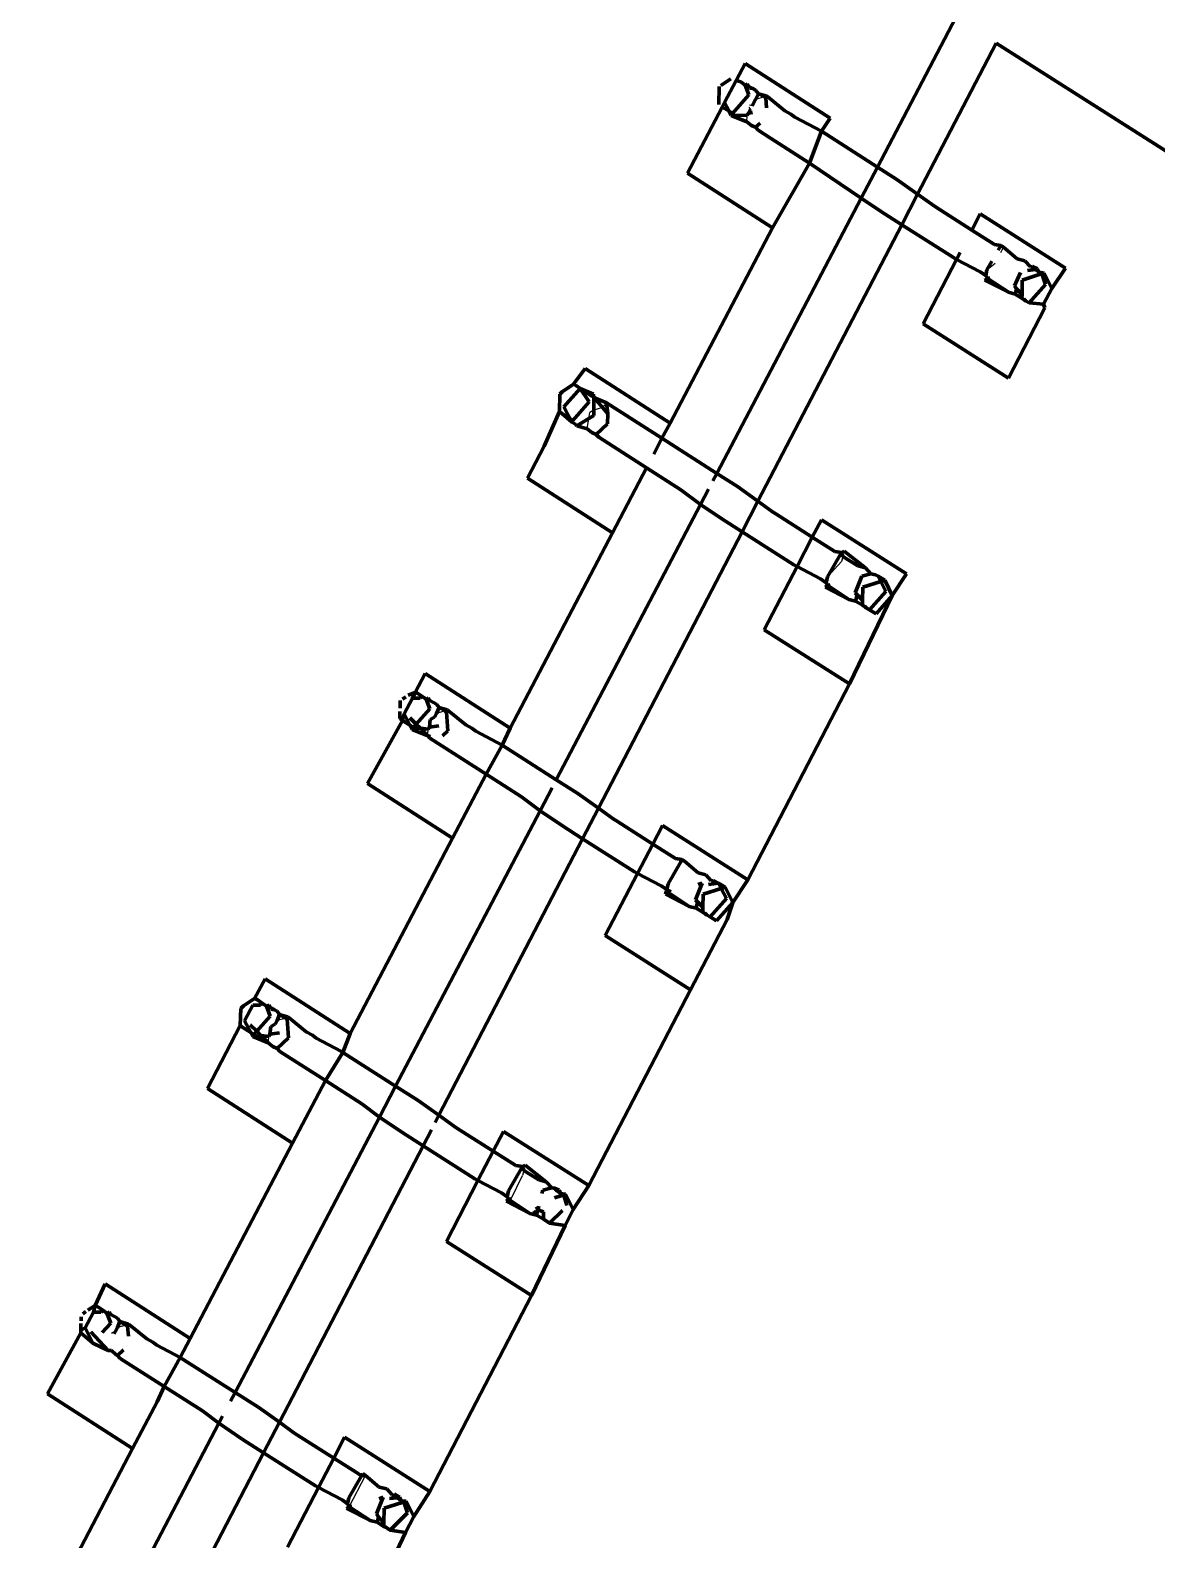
# Model space of a CAD drawing. Header units: millimetres. Extents: x 4307 to 31003, y 2809 to 20009.
# Drawn here: x 15563.15 to 15579.99, y 9721.31 to 9743.87 of the extents above; entities that cross this region are included whole.
import ezdxf

# ---------------------------------------------------------------- set-up
doc = ezdxf.new("R2010")
doc.units = ezdxf.units.MM
doc.layers.add('ProfileEdges', color=7, linetype='Continuous')

msp = doc.modelspace()

# ---------------------------------------------------------------- linework, layer by layer
for p, q in [((15574.121, 9742.877), (15573.99, 9742.841)), ((15574.148, 9742.893), (15574.121, 9742.877)), ((15573.913, 9742.693), (15573.892, 9742.722)), ((15573.94, 9742.746), (15573.901, 9742.752)), ((15573.858, 9742.507), (15573.866, 9742.603)), ((15577.658, 9740.554), (15577.698, 9740.63)), ((15577.449, 9740.295), (15577.573, 9740.391)), ((15571.498, 9738.069), (15571.512, 9738.159)), ((15571.572, 9738.194), (15571.512, 9738.159)), ((15571.703, 9738.233), (15571.572, 9738.194)), ((15571.764, 9738.304), (15571.703, 9738.233)), ((15571.474, 9737.918), (15571.498, 9738.069)), ((15575.065, 9735.706), (15575.276, 9735.933)), ((15575.255, 9736.034), (15575.294, 9736.01)), ((15575.294, 9736.01), (15575.276, 9735.933)), ((15569.352, 9733.699), (15569.221, 9733.662)), ((15569.379, 9733.715), (15569.352, 9733.699)), ((15569.093, 9733.354), (15569.097, 9733.425)), ((15569.089, 9733.329), (15569.093, 9733.354)), ((15572.871, 9731.445), (15572.929, 9731.452)), ((15572.646, 9730.96), (15572.685, 9730.984)), ((15566.968, 9729.11), (15566.837, 9729.073)), ((15566.995, 9729.126), (15566.968, 9729.11)), ((15566.705, 9728.739), (15566.709, 9728.765)), ((15566.709, 9728.765), (15566.713, 9728.836)), ((15570.486, 9726.856), (15570.525, 9726.831)), ((15570.525, 9726.831), (15570.507, 9726.755)), ((15570.337, 9726.405), (15570.507, 9726.755)), ((15564.424, 9724.429), (15564.364, 9724.395)), ((15564.583, 9724.521), (15564.453, 9724.484)), ((15564.611, 9724.536), (15564.583, 9724.521)), ((15567.916, 9721.806), (15568.161, 9722.273))]:
    msp.add_line(p, q)
at = {"layer": 'ProfileEdges', "lineweight": 211}
for p, q in [((15576.985, 9744.066), (15575.812, 9741.829)), ((15576.411, 9741.424), (15577.585, 9743.683)), ((15643.128, 9702.014), (15577.585, 9743.683)), ((15573.832, 9743.379), (15573.698, 9743.123)), ((15575.104, 9742.562), (15573.832, 9743.379)), ((15573.469, 9743.047), (15573.622, 9743.149)), ((15573.698, 9743.123), (15573.526, 9742.794)), ((15573.769, 9743.101), (15573.698, 9743.123)), ((15573.769, 9743.101), (15573.832, 9743.054)), ((15573.832, 9743.054), (15573.87, 9743.074)), ((15573.891, 9743.034), (15573.87, 9743.074)), ((15573.441, 9742.763), (15573.447, 9743.032)), ((15573.645, 9742.632), (15573.888, 9742.908)), ((15573.891, 9743.034), (15573.832, 9743.054)), ((15573.832, 9743.054), (15573.888, 9742.908)), ((15573.904, 9743.008), (15573.891, 9743.034)), ((15573.95, 9743.002), (15573.891, 9743.034)), ((15573.95, 9743.002), (15573.904, 9743.008)), ((15573.991, 9742.979), (15573.95, 9743.002)), ((15573.99, 9742.841), (15574.033, 9742.926)), ((15574.033, 9742.926), (15573.991, 9742.979)), ((15574.033, 9742.926), (15574.148, 9742.893)), ((15574.033, 9742.926), (15574.121, 9742.877)), ((15574.121, 9742.877), (15574.141, 9742.862)), ((15574.148, 9742.893), (15574.141, 9742.862)), ((15574.141, 9742.862), (15574.155, 9742.713)), ((15574.171, 9742.879), (15574.148, 9742.893)), ((15574.427, 9742.671), (15574.171, 9742.879)), ((15573.489, 9742.723), (15572.972, 9741.738)), ((15573.526, 9742.794), (15573.489, 9742.723)), ((15573.489, 9742.723), (15573.593, 9742.662)), ((15573.526, 9742.794), (15573.593, 9742.662)), ((15573.593, 9742.662), (15573.624, 9742.601)), ((15573.645, 9742.632), (15573.593, 9742.662)), ((15573.866, 9742.603), (15573.884, 9742.637)), ((15573.913, 9742.693), (15573.884, 9742.637)), ((15573.884, 9742.637), (15573.945, 9742.646)), ((15573.99, 9742.841), (15573.94, 9742.746)), ((15574.427, 9742.671), (15574.519, 9742.62)), ((15574.576, 9742.577), (15574.519, 9742.62)), ((15573.866, 9742.603), (15573.624, 9742.601)), ((15573.624, 9742.601), (15573.858, 9742.507)), ((15573.927, 9742.452), (15573.858, 9742.507)), ((15573.99, 9742.423), (15573.927, 9742.452)), ((15574.058, 9742.485), (15573.99, 9742.423)), ((15573.99, 9742.423), (15574.031, 9742.38)), ((15574.576, 9742.577), (15574.973, 9742.365)), ((15574.973, 9742.365), (15575.104, 9742.562)), ((15574.031, 9742.38), (15574.214, 9742.262)), ((15574.796, 9741.889), (15574.214, 9742.262)), ((15574.796, 9741.889), (15574.973, 9742.365)), ((15575.812, 9741.829), (15574.973, 9742.365)), ((15574.244, 9740.922), (15572.972, 9741.738)), ((15574.244, 9740.922), (15574.796, 9741.889)), ((15574.796, 9741.889), (15575.569, 9741.365)), ((15575.812, 9741.829), (15575.569, 9741.365)), ((15576.102, 9741.644), (15575.812, 9741.829)), ((15576.102, 9741.644), (15576.411, 9741.424)), ((15575.569, 9741.365), (15573.412, 9737.25)), ((15575.569, 9741.365), (15575.855, 9741.171)), ((15576.174, 9740.968), (15576.411, 9741.424)), ((15576.411, 9741.424), (15576.627, 9741.267)), ((15576.678, 9741.234), (15576.627, 9741.267)), ((15576.174, 9740.968), (15575.855, 9741.171)), ((15577.222, 9740.887), (15576.678, 9741.234)), ((15577.348, 9741.13), (15577.222, 9740.887)), ((15577.348, 9741.13), (15578.623, 9740.319)), ((15572.713, 9738.002), (15574.244, 9740.922)), ((15574.026, 9736.835), (15576.174, 9740.968)), ((15576.947, 9740.475), (15576.174, 9740.968)), ((15577.56, 9740.674), (15577.222, 9740.887)), ((15577.658, 9740.657), (15577.56, 9740.674)), ((15577.617, 9740.585), (15577.658, 9740.657)), ((15577.658, 9740.657), (15577.698, 9740.63)), ((15577.902, 9740.457), (15577.698, 9740.63)), ((15576.994, 9740.449), (15576.494, 9739.485)), ((15576.947, 9740.475), (15576.994, 9740.449)), ((15577.049, 9740.554), (15576.994, 9740.449)), ((15576.994, 9740.449), (15577.346, 9740.264)), ((15577.449, 9740.295), (15577.523, 9740.423)), ((15578.015, 9740.429), (15577.902, 9740.457)), ((15578.097, 9740.338), (15578.015, 9740.429)), ((15577.43, 9740.21), (15577.346, 9740.264)), ((15577.414, 9740.138), (15577.454, 9740.163)), ((15577.414, 9740.138), (15577.768, 9739.957)), ((15577.449, 9740.295), (15577.43, 9740.21)), ((15577.454, 9740.163), (15577.43, 9740.21)), ((15577.454, 9740.163), (15577.49, 9740.172)), ((15577.768, 9739.957), (15577.454, 9740.163)), ((15577.95, 9740.255), (15577.861, 9740.056)), ((15577.976, 9740.139), (15577.973, 9739.924)), ((15577.976, 9740.139), (15578.245, 9740.226)), ((15578.054, 9740.284), (15578.176, 9740.296)), ((15578.13, 9740.345), (15578.097, 9740.338)), ((15578.13, 9740.345), (15578.204, 9740.306)), ((15578.176, 9740.296), (15578.13, 9740.345)), ((15578.176, 9740.296), (15578.204, 9740.306)), ((15578.229, 9740.257), (15578.176, 9740.296)), ((15578.229, 9740.257), (15578.204, 9740.306)), ((15578.276, 9740.222), (15578.229, 9740.257)), ((15578.304, 9740.245), (15578.229, 9740.257)), ((15578.245, 9740.226), (15578.276, 9740.222)), ((15578.276, 9740.222), (15578.304, 9740.245)), ((15578.322, 9740.072), (15578.276, 9740.222)), ((15578.418, 9740.014), (15578.304, 9740.245)), ((15578.418, 9740.014), (15578.623, 9740.319)), ((15577.87, 9739.931), (15577.768, 9739.957)), ((15577.861, 9740.056), (15577.889, 9740.009)), ((15577.889, 9740.009), (15577.87, 9739.931)), ((15577.972, 9739.869), (15577.87, 9739.931)), ((15577.973, 9739.924), (15577.889, 9740.009)), ((15577.973, 9739.924), (15577.972, 9739.869)), ((15578.078, 9739.799), (15578.322, 9740.072)), ((15578.418, 9740.014), (15578.295, 9739.779)), ((15578.313, 9739.723), (15577.768, 9738.675)), ((15578.026, 9739.831), (15577.972, 9739.869)), ((15578, 9739.856), (15578.026, 9739.831)), ((15578.026, 9739.831), (15578.078, 9739.799)), ((15578.295, 9739.779), (15578.078, 9739.799)), ((15578.313, 9739.723), (15578.295, 9739.779)), ((15577.768, 9738.675), (15576.494, 9739.485)), ((15571.441, 9738.818), (15571.27, 9738.582)), ((15572.713, 9738.002), (15571.441, 9738.818)), ((15571.27, 9738.582), (15571.098, 9738.467)), ((15571.313, 9738.559), (15571.27, 9738.582)), ((15571.366, 9738.519), (15571.313, 9738.559)), ((15571.063, 9738.436), (15571.057, 9738.174)), ((15571.062, 9738.396), (15571.063, 9738.436)), ((15571.063, 9738.436), (15571.098, 9738.467)), ((15571.122, 9738.245), (15571.366, 9738.519)), ((15571.366, 9738.519), (15571.565, 9738.433)), ((15571.553, 9738.401), (15571.366, 9738.519)), ((15571.366, 9738.519), (15571.504, 9738.319)), ((15571.565, 9738.433), (15571.574, 9738.387)), ((15571.574, 9738.387), (15571.572, 9738.194)), ((15571.574, 9738.387), (15571.764, 9738.304)), ((15571.683, 9738.258), (15571.574, 9738.387)), ((15571.057, 9738.174), (15570.832, 9737.656)), ((15571.096, 9738.144), (15571.057, 9738.174)), ((15571.096, 9738.144), (15571.26, 9738.043)), ((15571.244, 9738.014), (15571.096, 9738.144)), ((15571.122, 9738.245), (15571.244, 9738.014)), ((15571.26, 9738.043), (15571.504, 9738.319)), ((15571.498, 9738.069), (15571.572, 9738.115)), ((15571.572, 9738.194), (15571.572, 9738.115)), ((15571.703, 9738.233), (15571.683, 9738.258)), ((15571.781, 9738.141), (15571.703, 9738.233)), ((15571.764, 9738.304), (15571.781, 9738.141)), ((15571.764, 9738.304), (15572.588, 9737.776)), ((15571.781, 9738.141), (15571.775, 9737.99)), ((15571.244, 9738.014), (15571.3, 9737.986)), ((15571.3, 9737.986), (15571.318, 9737.96)), ((15571.318, 9737.96), (15571.498, 9738.069)), ((15571.474, 9737.918), (15571.318, 9737.96)), ((15571.474, 9737.918), (15571.543, 9737.862)), ((15571.775, 9737.99), (15571.606, 9737.833)), ((15572.588, 9737.776), (15572.713, 9738.002)), ((15570.832, 9737.656), (15570.581, 9737.177)), ((15571.543, 9737.862), (15571.606, 9737.833)), ((15571.606, 9737.833), (15571.646, 9737.791)), ((15571.646, 9737.791), (15572.362, 9737.332)), ((15572.469, 9737.536), (15572.588, 9737.776)), ((15572.588, 9737.776), (15573.412, 9737.25)), ((15571.853, 9736.361), (15572.362, 9737.332)), ((15572.875, 9737.004), (15572.362, 9737.332)), ((15573.412, 9737.25), (15573.352, 9737.137)), ((15573.412, 9737.25), (15573.718, 9737.055)), ((15571.853, 9736.361), (15570.581, 9737.177)), ((15573.169, 9736.787), (15572.875, 9737.004)), ((15573.288, 9737.013), (15573.169, 9736.787)), ((15574.026, 9736.835), (15573.718, 9737.055)), ((15573.169, 9736.787), (15571.011, 9732.671)), ((15573.471, 9736.582), (15573.169, 9736.787)), ((15573.789, 9736.379), (15574.026, 9736.835)), ((15574.243, 9736.678), (15574.026, 9736.835)), ((15573.789, 9736.379), (15573.471, 9736.582)), ((15574.243, 9736.678), (15574.294, 9736.644)), ((15574.294, 9736.644), (15574.838, 9736.299)), ((15574.973, 9736.558), (15574.838, 9736.299)), ((15576.248, 9735.748), (15574.973, 9736.558)), ((15570.322, 9733.441), (15571.853, 9736.361)), ((15571.642, 9732.246), (15573.789, 9736.379)), ((15574.563, 9735.886), (15573.789, 9736.379)), ((15574.838, 9736.299), (15574.61, 9735.86)), ((15574.838, 9736.299), (15575.176, 9736.085)), ((15575.274, 9736.067), (15575.176, 9736.085)), ((15575.274, 9736.067), (15575.313, 9736.09)), ((15575.631, 9735.84), (15575.313, 9736.09)), ((15574.61, 9735.86), (15574.119, 9734.914)), ((15574.563, 9735.886), (15574.61, 9735.86)), ((15574.61, 9735.86), (15574.962, 9735.674)), ((15575.065, 9735.706), (15575.255, 9736.034)), ((15575.255, 9736.034), (15575.274, 9736.067)), ((15575.294, 9736.01), (15575.274, 9736.067)), ((15575.518, 9735.868), (15575.294, 9736.01)), ((15575.518, 9735.868), (15575.631, 9735.84)), ((15575.045, 9735.617), (15574.962, 9735.674)), ((15575.045, 9735.617), (15575.065, 9735.706)), ((15575.477, 9735.467), (15575.578, 9735.714)), ((15575.578, 9735.714), (15575.712, 9735.749)), ((15575.592, 9735.55), (15575.86, 9735.637)), ((15575.712, 9735.749), (15575.631, 9735.84)), ((15575.712, 9735.749), (15575.782, 9735.733)), ((15575.82, 9735.716), (15575.782, 9735.733)), ((15575.86, 9735.637), (15575.82, 9735.716)), ((15575.82, 9735.716), (15575.92, 9735.656)), ((15575.86, 9735.637), (15575.92, 9735.656)), ((15575.938, 9735.483), (15575.86, 9735.637)), ((15575.92, 9735.656), (15576.034, 9735.425)), ((15576.034, 9735.425), (15576.248, 9735.748)), ((15575.069, 9735.573), (15575.03, 9735.549)), ((15575.384, 9735.367), (15575.03, 9735.549)), ((15575.069, 9735.573), (15575.045, 9735.617)), ((15575.069, 9735.573), (15575.106, 9735.583)), ((15575.069, 9735.573), (15575.384, 9735.367)), ((15575.393, 9734.103), (15576.034, 9735.425)), ((15575.477, 9735.467), (15575.509, 9735.435)), ((15575.485, 9735.342), (15575.509, 9735.435)), ((15575.509, 9735.435), (15575.589, 9735.354)), ((15575.589, 9735.354), (15575.592, 9735.55)), ((15575.938, 9735.483), (15575.694, 9735.209)), ((15576.034, 9735.425), (15575.792, 9735.15)), ((15575.485, 9735.342), (15575.384, 9735.367)), ((15575.587, 9735.279), (15575.485, 9735.342)), ((15575.587, 9735.279), (15575.589, 9735.354)), ((15575.642, 9735.242), (15575.587, 9735.279)), ((15575.642, 9735.242), (15575.616, 9735.266)), ((15575.642, 9735.242), (15575.694, 9735.209)), ((15575.792, 9735.15), (15575.694, 9735.209)), ((15574.119, 9734.914), (15575.393, 9734.103)), ((15569.05, 9734.257), (15568.902, 9733.975)), ((15570.322, 9733.441), (15569.05, 9734.257)), ((15575.393, 9734.103), (15573.873, 9731.176)), ((15568.676, 9733.739), (15568.678, 9733.854)), ((15568.715, 9733.878), (15568.764, 9733.911)), ((15568.737, 9733.655), (15568.86, 9733.891)), ((15568.799, 9733.935), (15568.902, 9733.975)), ((15568.902, 9733.975), (15568.86, 9733.891)), ((15568.975, 9733.893), (15568.86, 9733.891)), ((15568.902, 9733.975), (15568.929, 9733.97)), ((15569, 9733.922), (15568.929, 9733.97)), ((15569, 9733.922), (15568.975, 9733.893)), ((15569, 9733.922), (15569.064, 9733.875)), ((15569.102, 9733.895), (15569.064, 9733.875)), ((15569.122, 9733.856), (15569.064, 9733.875)), ((15569.064, 9733.875), (15569.12, 9733.729)), ((15569.122, 9733.856), (15569.102, 9733.895)), ((15569.122, 9733.856), (15569.222, 9733.801)), ((15568.673, 9733.585), (15568.675, 9733.691)), ((15568.737, 9733.655), (15568.712, 9733.555)), ((15568.737, 9733.655), (15568.822, 9733.489)), ((15568.918, 9733.502), (15568.822, 9733.599)), ((15569.12, 9733.729), (15568.918, 9733.502)), ((15569.193, 9733.608), (15569.127, 9733.57)), ((15569.221, 9733.662), (15569.193, 9733.608)), ((15569.221, 9733.662), (15569.259, 9733.753)), ((15569.259, 9733.753), (15569.222, 9733.801)), ((15569.259, 9733.753), (15569.379, 9733.715)), ((15569.259, 9733.753), (15569.352, 9733.699)), ((15569.352, 9733.699), (15569.372, 9733.683)), ((15569.379, 9733.715), (15569.372, 9733.683)), ((15569.372, 9733.683), (15569.391, 9733.401)), ((15569.402, 9733.7), (15569.379, 9733.715)), ((15569.658, 9733.493), (15569.402, 9733.7)), ((15568.712, 9733.555), (15568.19, 9732.616)), ((15568.712, 9733.555), (15568.673, 9733.585)), ((15568.712, 9733.555), (15568.822, 9733.489)), ((15568.822, 9733.489), (15568.855, 9733.422)), ((15568.822, 9733.489), (15568.876, 9733.454)), ((15568.855, 9733.422), (15568.98, 9733.44)), ((15568.855, 9733.422), (15569.089, 9733.329)), ((15568.918, 9733.502), (15568.876, 9733.454)), ((15568.918, 9733.502), (15568.98, 9733.44)), ((15568.98, 9733.44), (15569.097, 9733.425)), ((15568.98, 9733.44), (15569.089, 9733.329)), ((15569.115, 9733.459), (15569.097, 9733.425)), ((15569.127, 9733.57), (15569.115, 9733.459)), ((15569.258, 9733.479), (15569.115, 9733.459)), ((15569.391, 9733.401), (15569.312, 9733.328)), ((15569.751, 9733.441), (15569.658, 9733.493)), ((15569.807, 9733.399), (15569.751, 9733.441)), ((15569.807, 9733.399), (15570.204, 9733.187)), ((15570.204, 9733.187), (15570.322, 9733.441)), ((15569.089, 9733.329), (15569.123, 9733.291)), ((15569.132, 9733.319), (15569.089, 9733.329)), ((15569.123, 9733.291), (15569.961, 9732.753)), ((15569.961, 9732.753), (15570.204, 9733.187)), ((15570.204, 9733.187), (15571.011, 9732.671)), ((15569.461, 9731.8), (15569.961, 9732.753)), ((15570.49, 9732.415), (15569.961, 9732.753)), ((15569.461, 9731.8), (15568.19, 9732.616)), ((15570.948, 9732.552), (15570.768, 9732.209)), ((15571.011, 9732.671), (15571.333, 9732.465)), ((15571.333, 9732.465), (15571.642, 9732.246)), ((15570.49, 9732.415), (15570.768, 9732.209)), ((15571.405, 9731.79), (15571.642, 9732.246)), ((15571.642, 9732.246), (15571.859, 9732.089)), ((15570.768, 9732.209), (15568.61, 9728.093)), ((15570.768, 9732.209), (15571.087, 9731.992)), ((15571.859, 9732.089), (15571.91, 9732.055)), ((15571.91, 9732.055), (15572.454, 9731.71)), ((15569.461, 9731.8), (15567.93, 9728.88)), ((15569.258, 9727.656), (15571.405, 9731.79)), ((15571.405, 9731.79), (15571.087, 9731.992)), ((15572.178, 9731.297), (15571.405, 9731.79)), ((15572.454, 9731.71), (15572.598, 9731.987)), ((15573.873, 9731.176), (15572.598, 9731.987)), ((15572.226, 9731.271), (15572.454, 9731.71)), ((15572.454, 9731.71), (15572.792, 9731.495)), ((15572.681, 9731.117), (15572.871, 9731.445)), ((15572.89, 9731.478), (15572.792, 9731.495)), ((15572.871, 9731.445), (15572.89, 9731.478)), ((15572.929, 9731.452), (15572.89, 9731.478)), ((15573.134, 9731.279), (15572.929, 9731.452)), ((15571.744, 9730.343), (15572.226, 9731.271)), ((15572.178, 9731.297), (15572.226, 9731.271)), ((15572.226, 9731.271), (15572.578, 9731.085)), ((15572.681, 9731.117), (15572.662, 9731.032)), ((15573.092, 9730.878), (15573.194, 9731.125)), ((15573.132, 9731.104), (15573.194, 9731.125)), ((15573.134, 9731.279), (15573.246, 9731.251)), ((15573.328, 9731.16), (15573.246, 9731.251)), ((15573.436, 9731.127), (15573.285, 9731.106)), ((15573.361, 9731.167), (15573.328, 9731.16)), ((15573.361, 9731.167), (15573.436, 9731.127)), ((15573.436, 9731.127), (15573.476, 9731.047)), ((15573.436, 9731.127), (15573.535, 9731.067)), ((15573.649, 9730.836), (15573.873, 9731.176)), ((15572.662, 9731.032), (15572.578, 9731.085)), ((15572.662, 9731.032), (15572.646, 9730.96)), ((15572.646, 9730.96), (15572.999, 9730.778)), ((15572.685, 9730.984), (15572.662, 9731.032)), ((15572.721, 9730.994), (15572.662, 9731.032)), ((15572.685, 9730.984), (15572.999, 9730.778)), ((15573.204, 9730.765), (15573.208, 9730.961)), ((15573.208, 9730.961), (15573.476, 9731.047)), ((15573.309, 9730.62), (15573.554, 9730.894)), ((15573.476, 9731.047), (15573.535, 9731.067)), ((15573.476, 9731.047), (15573.554, 9730.894)), ((15573.535, 9731.067), (15573.649, 9730.836)), ((15573.101, 9730.752), (15572.999, 9730.778)), ((15573.124, 9730.846), (15573.092, 9730.878)), ((15573.101, 9730.752), (15573.124, 9730.846)), ((15573.101, 9730.752), (15573.203, 9730.69)), ((15573.124, 9730.846), (15573.204, 9730.765)), ((15573.203, 9730.69), (15573.204, 9730.765)), ((15573.258, 9730.653), (15573.203, 9730.69)), ((15573.258, 9730.653), (15573.232, 9730.677)), ((15573.649, 9730.836), (15573.407, 9730.561)), ((15573.563, 9730.581), (15573.649, 9730.836)), ((15573.018, 9729.532), (15573.563, 9730.581)), ((15573.309, 9730.62), (15573.258, 9730.653)), ((15573.407, 9730.561), (15573.309, 9730.62)), ((15573.018, 9729.532), (15571.744, 9730.343)), ((15566.658, 9729.696), (15566.502, 9729.404)), ((15567.93, 9728.88), (15566.658, 9729.696)), ((15573.018, 9729.532), (15571.498, 9726.605)), ((15566.502, 9729.404), (15566.338, 9729.294)), ((15566.59, 9729.304), (15566.476, 9729.302)), ((15566.544, 9729.381), (15566.502, 9729.404)), ((15566.616, 9729.333), (15566.544, 9729.381)), ((15566.616, 9729.333), (15566.59, 9729.304)), ((15566.616, 9729.333), (15566.68, 9729.286)), ((15566.718, 9729.306), (15566.68, 9729.286)), ((15566.738, 9729.267), (15566.718, 9729.306)), ((15566.294, 9729.253), (15566.288, 9728.996)), ((15566.294, 9729.253), (15566.338, 9729.294)), ((15566.353, 9729.066), (15566.476, 9729.302)), ((15566.534, 9728.913), (15566.736, 9729.14)), ((15566.738, 9729.267), (15566.68, 9729.286)), ((15566.68, 9729.286), (15566.736, 9729.14)), ((15566.751, 9729.242), (15566.738, 9729.267)), ((15566.738, 9729.267), (15566.797, 9729.234)), ((15566.797, 9729.234), (15566.751, 9729.242)), ((15566.838, 9729.212), (15566.797, 9729.234)), ((15566.837, 9729.073), (15566.875, 9729.164)), ((15566.875, 9729.164), (15566.838, 9729.212)), ((15566.875, 9729.164), (15566.995, 9729.126)), ((15566.875, 9729.164), (15566.968, 9729.11)), ((15566.968, 9729.11), (15566.988, 9729.094)), ((15566.995, 9729.126), (15566.988, 9729.094)), ((15566.988, 9729.094), (15567.007, 9728.812)), ((15567.018, 9729.111), (15566.995, 9729.126)), ((15567.274, 9728.904), (15567.018, 9729.111)), ((15566.288, 9728.996), (15565.798, 9728.055)), ((15566.328, 9728.966), (15566.288, 9728.996)), ((15566.328, 9728.966), (15566.444, 9728.895)), ((15566.353, 9729.066), (15566.444, 9728.895)), ((15566.438, 9729.01), (15566.534, 9728.913)), ((15566.444, 9728.895), (15566.476, 9728.835)), ((15566.444, 9728.895), (15566.492, 9728.865)), ((15566.492, 9728.865), (15566.534, 9728.913)), ((15566.534, 9728.913), (15566.595, 9728.851)), ((15566.713, 9728.836), (15566.731, 9728.87)), ((15566.743, 9728.981), (15566.731, 9728.87)), ((15566.731, 9728.87), (15566.874, 9728.89)), ((15566.809, 9729.018), (15566.743, 9728.981)), ((15566.837, 9729.073), (15566.809, 9729.018)), ((15567.367, 9728.852), (15567.274, 9728.904)), ((15567.82, 9728.597), (15567.93, 9728.88)), ((15566.476, 9728.835), (15566.595, 9728.851)), ((15566.705, 9728.739), (15566.476, 9728.835)), ((15566.595, 9728.851), (15566.713, 9728.836)), ((15566.595, 9728.851), (15566.705, 9728.739)), ((15566.705, 9728.739), (15566.774, 9728.684)), ((15566.774, 9728.684), (15566.837, 9728.655)), ((15567.007, 9728.812), (15566.837, 9728.655)), ((15566.837, 9728.655), (15566.878, 9728.612)), ((15567.423, 9728.81), (15567.367, 9728.852)), ((15567.423, 9728.81), (15567.791, 9728.614)), ((15566.878, 9728.612), (15567.561, 9728.175)), ((15567.561, 9728.175), (15567.82, 9728.597)), ((15567.791, 9728.614), (15567.82, 9728.597)), ((15568.61, 9728.093), (15567.82, 9728.597)), ((15565.798, 9728.055), (15567.07, 9727.239)), ((15567.07, 9727.239), (15567.561, 9728.175)), ((15568.106, 9727.826), (15567.561, 9728.175)), ((15568.61, 9728.093), (15568.368, 9727.63)), ((15568.949, 9727.876), (15568.61, 9728.093)), ((15568.368, 9727.63), (15568.106, 9727.826)), ((15568.949, 9727.876), (15569.258, 9727.656)), ((15568.368, 9727.63), (15566.21, 9723.514)), ((15568.703, 9727.403), (15568.368, 9727.63)), ((15569.201, 9727.547), (15569.258, 9727.656)), ((15569.258, 9727.656), (15569.475, 9727.5)), ((15569.525, 9727.466), (15569.475, 9727.5)), ((15569.021, 9727.2), (15568.703, 9727.403)), ((15569.021, 9727.2), (15569.144, 9727.437)), ((15570.07, 9727.121), (15569.525, 9727.466)), ((15570.223, 9727.416), (15570.07, 9727.121)), ((15571.498, 9726.605), (15570.223, 9727.416)), ((15565.539, 9724.319), (15567.07, 9727.239)), ((15566.873, 9723.067), (15569.021, 9727.2)), ((15569.794, 9726.708), (15569.021, 9727.2)), ((15570.07, 9727.121), (15569.841, 9726.681)), ((15570.407, 9726.906), (15570.07, 9727.121)), ((15570.296, 9726.527), (15570.486, 9726.856)), ((15570.505, 9726.889), (15570.407, 9726.906)), ((15570.486, 9726.856), (15570.505, 9726.889)), ((15570.505, 9726.889), (15570.544, 9726.912)), ((15570.525, 9726.831), (15570.505, 9726.889)), ((15570.75, 9726.689), (15570.525, 9726.831)), ((15570.544, 9726.912), (15570.862, 9726.662)), ((15569.841, 9726.681), (15569.369, 9725.771)), ((15569.794, 9726.708), (15569.841, 9726.681)), ((15569.841, 9726.681), (15570.193, 9726.496)), ((15570.75, 9726.689), (15570.862, 9726.662)), ((15570.862, 9726.662), (15570.944, 9726.57)), ((15571.265, 9726.247), (15571.498, 9726.605)), ((15570.193, 9726.496), (15570.276, 9726.436)), ((15570.301, 9726.395), (15570.262, 9726.371)), ((15570.615, 9726.189), (15570.262, 9726.371)), ((15570.276, 9726.436), (15570.296, 9726.527)), ((15570.301, 9726.395), (15570.276, 9726.436)), ((15570.301, 9726.395), (15570.337, 9726.405)), ((15570.301, 9726.395), (15570.615, 9726.189)), ((15570.797, 9726.487), (15570.809, 9726.536)), ((15570.944, 9726.57), (15570.809, 9726.536)), ((15570.982, 9726.567), (15570.944, 9726.57)), ((15570.982, 9726.567), (15571.052, 9726.538)), ((15571.023, 9726.529), (15570.982, 9726.567)), ((15570.984, 9726.423), (15571.092, 9726.458)), ((15571.052, 9726.538), (15571.023, 9726.529)), ((15571.076, 9726.489), (15571.023, 9726.529)), ((15571.052, 9726.538), (15571.076, 9726.489)), ((15571.123, 9726.455), (15571.076, 9726.489)), ((15571.151, 9726.477), (15571.076, 9726.489)), ((15571.092, 9726.458), (15571.123, 9726.455)), ((15571.123, 9726.455), (15571.151, 9726.477)), ((15571.123, 9726.455), (15571.168, 9726.308)), ((15571.265, 9726.247), (15571.151, 9726.477)), ((15570.717, 9726.163), (15570.615, 9726.189)), ((15570.678, 9726.23), (15570.717, 9726.163)), ((15570.736, 9726.241), (15570.708, 9726.289)), ((15570.717, 9726.163), (15570.736, 9726.241)), ((15570.819, 9726.101), (15570.717, 9726.163)), ((15570.736, 9726.241), (15570.75, 9726.296)), ((15570.821, 9726.215), (15570.736, 9726.241)), ((15570.821, 9726.215), (15570.819, 9726.101)), ((15571.106, 9726.234), (15570.911, 9726.046)), ((15571.265, 9726.247), (15571.142, 9726.011)), ((15570.643, 9724.961), (15571.142, 9726.011)), ((15570.847, 9726.088), (15570.819, 9726.101)), ((15570.847, 9726.088), (15570.911, 9726.046)), ((15571.142, 9726.011), (15570.911, 9726.046)), ((15569.369, 9725.771), (15570.643, 9724.961)), ((15564.267, 9725.135), (15564.117, 9724.815)), ((15564.267, 9725.135), (15565.539, 9724.319)), ((15564.007, 9724.741), (15564.117, 9724.815)), ((15564.117, 9724.815), (15564.092, 9724.713)), ((15564.117, 9724.815), (15564.16, 9724.792)), ((15564.232, 9724.744), (15564.16, 9724.792)), ((15569.123, 9722.034), (15570.643, 9724.961)), ((15563.909, 9724.645), (15563.908, 9724.584)), ((15563.933, 9724.691), (15563.979, 9724.722)), ((15563.969, 9724.477), (15564.092, 9724.713)), ((15564.206, 9724.715), (15564.092, 9724.713)), ((15564.232, 9724.744), (15564.206, 9724.715)), ((15564.232, 9724.744), (15564.295, 9724.697)), ((15564.295, 9724.697), (15564.333, 9724.717)), ((15564.353, 9724.677), (15564.295, 9724.697)), ((15564.295, 9724.697), (15564.351, 9724.551)), ((15564.353, 9724.677), (15564.333, 9724.717)), ((15564.353, 9724.677), (15564.453, 9724.623)), ((15564.49, 9724.575), (15564.453, 9724.623)), ((15564.453, 9724.484), (15564.49, 9724.575)), ((15564.49, 9724.575), (15564.611, 9724.536)), ((15564.49, 9724.575), (15564.583, 9724.521)), ((15563.904, 9724.406), (15563.407, 9723.494)), ((15563.905, 9724.444), (15563.904, 9724.406)), ((15564.085, 9724.251), (15563.904, 9724.406)), ((15563.907, 9724.546), (15563.905, 9724.444)), ((15563.969, 9724.477), (15563.905, 9724.444)), ((15563.969, 9724.477), (15564.085, 9724.251)), ((15564.054, 9724.421), (15564.314, 9724.138)), ((15564.351, 9724.551), (15564.225, 9724.408)), ((15564.424, 9724.429), (15564.403, 9724.389)), ((15564.453, 9724.484), (15564.424, 9724.429)), ((15564.583, 9724.521), (15564.604, 9724.505)), ((15564.611, 9724.536), (15564.604, 9724.505)), ((15564.604, 9724.505), (15564.617, 9724.356)), ((15564.634, 9724.522), (15564.611, 9724.536)), ((15564.89, 9724.315), (15564.634, 9724.522)), ((15564.085, 9724.251), (15564.314, 9724.138)), ((15564.314, 9724.138), (15564.364, 9724.141)), ((15564.43, 9724.08), (15564.364, 9724.141)), ((15564.543, 9724.149), (15564.453, 9724.066)), ((15564.982, 9724.263), (15564.89, 9724.315)), ((15565.039, 9724.221), (15564.982, 9724.263)), ((15565.039, 9724.221), (15565.39, 9724.034)), ((15565.39, 9724.034), (15565.539, 9724.319)), ((15564.43, 9724.08), (15564.453, 9724.066)), ((15564.494, 9724.023), (15564.453, 9724.066)), ((15565.152, 9723.601), (15564.494, 9724.023)), ((15565.152, 9723.601), (15565.39, 9724.034)), ((15565.39, 9724.034), (15565.436, 9724.008)), ((15566.21, 9723.514), (15565.436, 9724.008)), ((15563.407, 9723.494), (15564.679, 9722.678)), ((15565.044, 9723.374), (15565.152, 9723.601)), ((15565.722, 9723.237), (15565.152, 9723.601)), ((15566.21, 9723.514), (15566.141, 9723.383)), ((15566.565, 9723.287), (15566.21, 9723.514)), ((15565.044, 9723.374), (15564.679, 9722.678)), ((15565.967, 9723.052), (15565.722, 9723.237)), ((15566.565, 9723.287), (15566.873, 9723.067)), ((15565.967, 9723.052), (15563.809, 9718.935)), ((15566.023, 9723.159), (15565.967, 9723.052)), ((15566.318, 9722.814), (15565.967, 9723.052)), ((15566.637, 9722.611), (15566.873, 9723.067)), ((15566.873, 9723.067), (15567.09, 9722.911)), ((15566.637, 9722.611), (15566.318, 9722.814)), ((15567.141, 9722.877), (15567.09, 9722.911)), ((15567.685, 9722.532), (15567.141, 9722.877)), ((15567.848, 9722.844), (15567.685, 9722.532)), ((15567.848, 9722.844), (15569.123, 9722.034)), ((15563.148, 9719.758), (15564.679, 9722.678)), ((15564.489, 9718.478), (15566.637, 9722.611)), ((15567.41, 9722.119), (15566.637, 9722.611)), ((15567.685, 9722.532), (15567.457, 9722.092)), ((15568.023, 9722.317), (15567.685, 9722.532)), ((15568.102, 9722.267), (15568.023, 9722.317)), ((15567.457, 9722.092), (15566.994, 9721.2)), ((15567.41, 9722.119), (15567.457, 9722.092)), ((15567.457, 9722.092), (15567.809, 9721.907)), ((15567.912, 9721.938), (15568.102, 9722.267)), ((15568.102, 9722.267), (15568.121, 9722.3)), ((15568.161, 9722.273), (15568.102, 9722.267)), ((15568.121, 9722.3), (15568.161, 9722.273)), ((15568.365, 9722.1), (15568.161, 9722.273)), ((15568.365, 9722.1), (15568.478, 9722.073)), ((15567.892, 9721.847), (15567.809, 9721.907)), ((15567.912, 9721.938), (15567.892, 9721.847)), ((15568.425, 9721.947), (15568.324, 9721.699)), ((15568.363, 9721.925), (15568.425, 9721.947)), ((15568.439, 9721.782), (15568.707, 9721.869)), ((15568.559, 9721.981), (15568.478, 9722.073)), ((15568.638, 9721.94), (15568.516, 9721.927)), ((15568.667, 9721.949), (15568.559, 9721.981)), ((15568.587, 9721.999), (15568.667, 9721.949)), ((15568.667, 9721.949), (15568.638, 9721.94)), ((15568.695, 9721.894), (15568.638, 9721.94)), ((15568.695, 9721.894), (15568.667, 9721.949)), ((15568.767, 9721.888), (15568.695, 9721.894)), ((15568.695, 9721.894), (15568.739, 9721.865)), ((15568.707, 9721.869), (15568.695, 9721.894)), ((15568.739, 9721.865), (15568.707, 9721.869)), ((15568.739, 9721.865), (15568.767, 9721.888)), ((15568.785, 9721.716), (15568.739, 9721.865)), ((15568.881, 9721.657), (15568.767, 9721.888)), ((15568.881, 9721.657), (15569.123, 9722.034)), ((15567.877, 9721.781), (15567.916, 9721.806)), ((15568.231, 9721.6), (15567.877, 9721.781)), ((15567.892, 9721.847), (15567.916, 9721.806)), ((15567.953, 9721.816), (15567.916, 9721.806)), ((15568.231, 9721.6), (15567.916, 9721.806)), ((15568.352, 9721.652), (15568.324, 9721.699)), ((15568.352, 9721.652), (15568.332, 9721.574)), ((15568.435, 9721.566), (15568.352, 9721.652)), ((15568.439, 9721.782), (15568.435, 9721.566)), ((15568.785, 9721.716), (15568.526, 9721.457)), ((15568.881, 9721.657), (15568.758, 9721.422)), ((15568.332, 9721.574), (15568.231, 9721.6)), ((15568.268, 9720.389), (15568.758, 9721.422)), ((15568.332, 9721.574), (15568.434, 9721.512)), ((15568.435, 9721.566), (15568.434, 9721.512)), ((15568.463, 9721.499), (15568.434, 9721.512)), ((15568.463, 9721.499), (15568.526, 9721.457)), ((15568.526, 9721.457), (15568.489, 9721.474)), ((15568.758, 9721.422), (15568.526, 9721.457))]:
    msp.add_line(p, q, dxfattribs=at)

doc.saveas('drawing.dxf')
